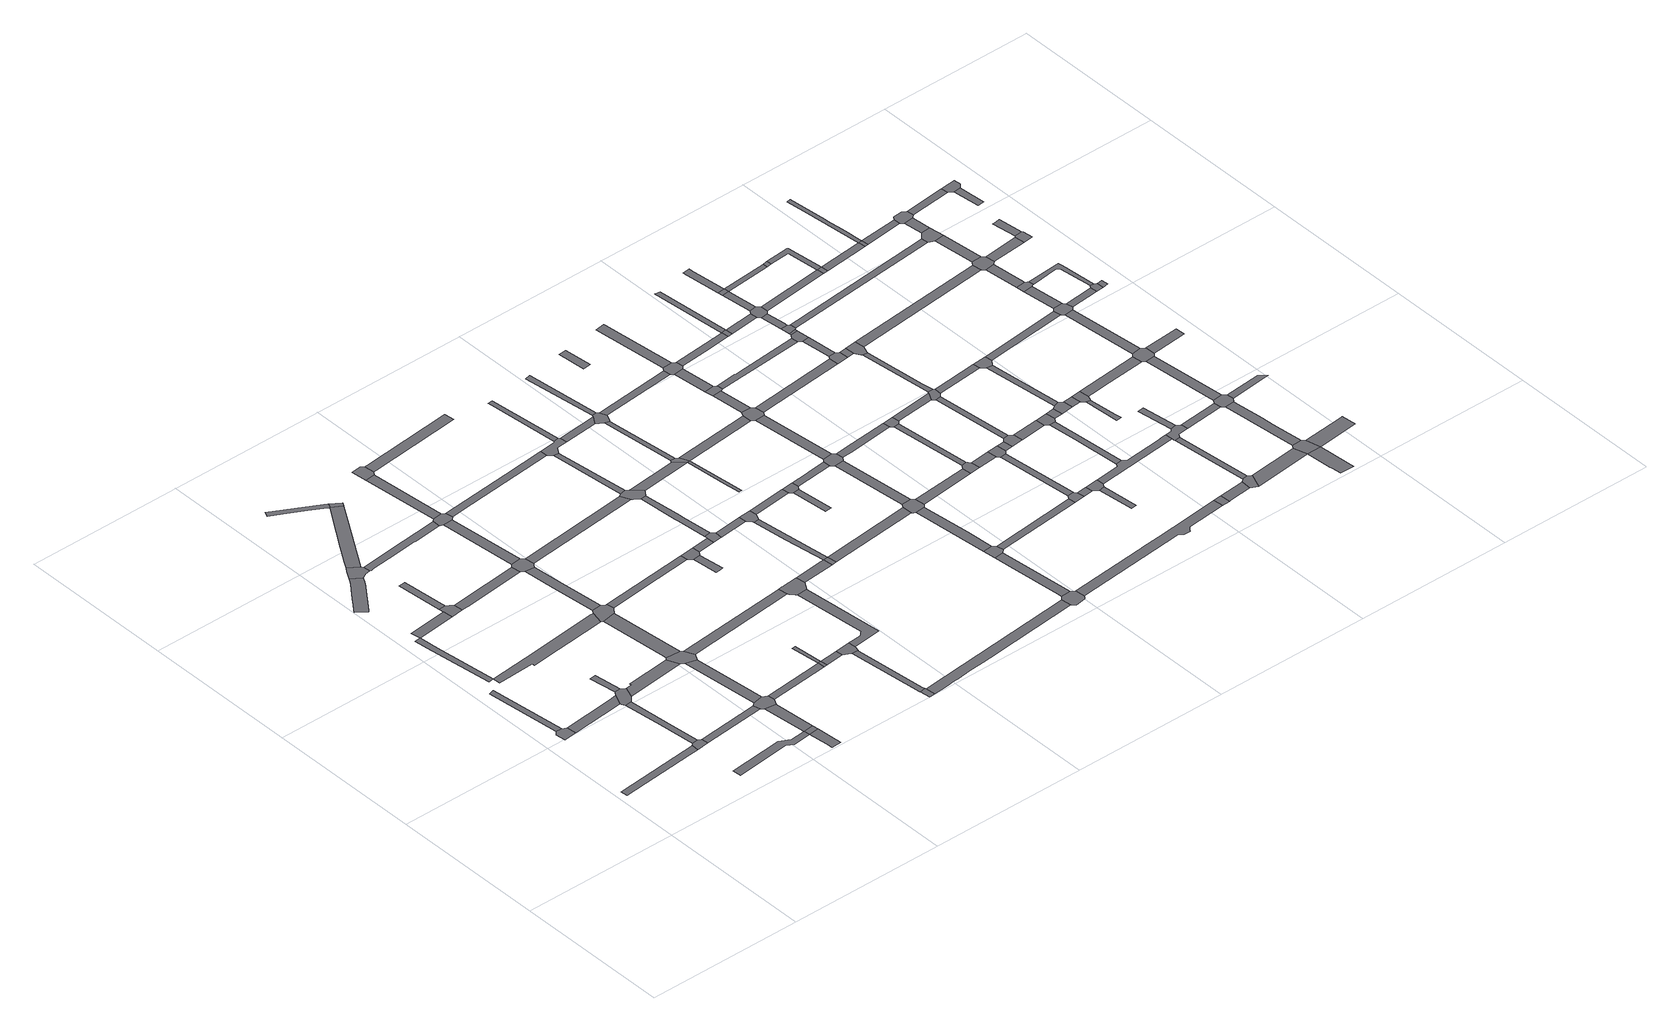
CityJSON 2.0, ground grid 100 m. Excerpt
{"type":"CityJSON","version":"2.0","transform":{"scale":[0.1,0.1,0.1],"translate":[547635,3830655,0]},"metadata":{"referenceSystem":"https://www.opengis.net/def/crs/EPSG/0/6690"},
"CityObjects":{
"road1":{"type":"Road","attributes":{"RoadStructureAttribute.sectionType":"1"},"geometry":[{"type":"MultiSurface","lod":"1","boundaries":[[[0,1,2,3,4,5,6,7]]]}]},
"road2":{"type":"Road","geometry":[{"type":"MultiSurface","lod":"1","boundaries":[[[8,9,10,11,12,13,14]]]}]},
"road3":{"type":"Road","attributes":{"RoadStructureAttribute.sectionType":"1"},"geometry":[{"type":"MultiSurface","lod":"1","boundaries":[[[15,16,17,8,14]]]}]},
"road4":{"type":"Road","attributes":{"RoadStructureAttribute.sectionType":"1"},"geometry":[{"type":"MultiSurface","lod":"1","boundaries":[[[18,19,13,12,20,21]]]}]},
"road5":{"type":"Road","attributes":{"RoadStructureAttribute.sectionType":"1"},"geometry":[{"type":"MultiSurface","lod":"1","boundaries":[[[22,23,24,25,26,27]]]}]},
"road6":{"type":"Road","geometry":[{"type":"MultiSurface","lod":"1","boundaries":[[[28,29,0,7,30,31]]]}]},
"road7":{"type":"Road","attributes":{"RoadStructureAttribute.sectionType":"1"},"geometry":[{"type":"MultiSurface","lod":"1","boundaries":[[[32,33,29,28,34,35,36]]]}]},
"road8":{"type":"Road","attributes":{"RoadStructureAttribute.sectionType":"1"},"geometry":[{"type":"MultiSurface","lod":"1","boundaries":[[[37,38,23,39,40]]]}]},
"road9":{"type":"Road","attributes":{"RoadStructureAttribute.sectionType":"1"},"geometry":[{"type":"MultiSurface","lod":"1","boundaries":[[[41,42,43,44,45,46,47,48,49,50,51,52,53]]]}]},
"road10":{"type":"Road","geometry":[{"type":"MultiSurface","lod":"1","boundaries":[[[54,55,18,21,32,36,56,57,58,59]]]}]},
"road11":{"type":"Road","attributes":{"RoadStructureAttribute.sectionType":"1"},"geometry":[{"type":"MultiSurface","lod":"1","boundaries":[[[60,61,62,63,64,65,66,67]]]}]},
"road12":{"type":"Road","geometry":[{"type":"MultiSurface","lod":"1","boundaries":[[[68,69,55,54]]]}]},
"road13":{"type":"Road","attributes":{"RoadStructureAttribute.sectionType":"1"},"geometry":[{"type":"MultiSurface","lod":"1","boundaries":[[[70,71,31,30,72]]]}]},
"road14":{"type":"Road","attributes":{"RoadStructureAttribute.sectionType":"1"},"geometry":[{"type":"MultiSurface","lod":"1","boundaries":[[[73,74,75,76,77,78,27,79,80,81,82,83,84]]]}]},
"road15":{"type":"Road","geometry":[{"type":"MultiSurface","lod":"1","boundaries":[[[85,86,87,88,37,40,89,90]]]}]},
"road16":{"type":"Road","geometry":[{"type":"MultiSurface","lod":"1","boundaries":[[[91,92,93,41,53,94,95,96,97]]]}]},
"road17":{"type":"Road","attributes":{"RoadStructureAttribute.sectionType":"1"},"geometry":[{"type":"MultiSurface","lod":"1","boundaries":[[[98,99,100,88,87]]]}]},
"road18":{"type":"Road","attributes":{"RoadStructureAttribute.sectionType":"1"},"geometry":[{"type":"MultiSurface","lod":"1","boundaries":[[[101,102,103,59,58,104]]]}]},
"road19":{"type":"Road","attributes":{"RoadStructureAttribute.sectionType":"1"},"geometry":[{"type":"MultiSurface","lod":"1","boundaries":[[[105,106,107,66,108,109,110]]]}]},
"road20":{"type":"Road","geometry":[{"type":"MultiSurface","lod":"1","boundaries":[[[111,67,66,107]]]}]},
"road21":{"type":"Road","attributes":{"RoadStructureAttribute.sectionType":"1"},"geometry":[{"type":"MultiSurface","lod":"1","boundaries":[[[112,67,111,113]]]}]},
"road22":{"type":"Road","geometry":[{"type":"MultiSurface","lod":"1","boundaries":[[[114,115,70,72,112,113,116,117,118]]]}]},
"road23":{"type":"Road","attributes":{"RoadStructureAttribute.sectionType":"1"},"geometry":[{"type":"MultiSurface","lod":"1","boundaries":[[[119,120,121,122,123,124,91,97,125,126,127]]]}]},
"road24":{"type":"Road","attributes":{"RoadStructureAttribute.sectionType":"1"},"geometry":[{"type":"MultiSurface","lod":"1","boundaries":[[[128,115,114,129,130]]]}]},
"road25":{"type":"Road","attributes":{"RoadStructureAttribute.sectionType":"1"},"geometry":[{"type":"MultiSurface","lod":"1","boundaries":[[[131,132,90,89,133,134]]]}]},
"road26":{"type":"Road","geometry":[{"type":"MultiSurface","lod":"1","boundaries":[[[135,101,104,128,130,136,137,138]]]}]},
"road27":{"type":"Road","attributes":{"RoadStructureAttribute.sectionType":"1"},"geometry":[{"type":"MultiSurface","lod":"1","boundaries":[[[139,140,141,142,143,144,145,119,146]]]}]},
"road28":{"type":"Road","attributes":{"RoadStructureAttribute.sectionType":"1"},"geometry":[{"type":"MultiSurface","lod":"1","boundaries":[[[147,148,149,96,95,150,151,152,153,154,155]]]}]},
"road29":{"type":"Road","attributes":{"RoadStructureAttribute.sectionType":"1"},"geometry":[{"type":"MultiSurface","lod":"1","boundaries":[[[156,157,158,135,138]]]}]},
"road30":{"type":"Road","geometry":[{"type":"MultiSurface","lod":"1","boundaries":[[[159,160,161,73,84,157,156,162,163,164]]]}]},
"road31":{"type":"Road","geometry":[{"type":"MultiSurface","lod":"1","boundaries":[[[146,119,127,165]]]}]},
"road32":{"type":"Road","attributes":{"RoadStructureAttribute.sectionType":"1"},"geometry":[{"type":"MultiSurface","lod":"1","boundaries":[[[166,167,118,117,168]]]}]},
"road33":{"type":"Road","attributes":{"RoadStructureAttribute.sectionType":"1"},"geometry":[{"type":"MultiSurface","lod":"1","boundaries":[[[169,170,161,160,171,172]]]}]},
"road34":{"type":"Road","geometry":[{"type":"MultiSurface","lod":"1","boundaries":[[[173,174,175,176,131,134,169,172,177,178,179]]]}]},
"road35":{"type":"Road","attributes":{"RoadStructureAttribute.sectionType":"1"},"geometry":[{"type":"MultiSurface","lod":"1","boundaries":[[[180,181,174,173]]]}]},
"road36":{"type":"Road","geometry":[{"type":"MultiSurface","lod":"1","boundaries":[[[182,183,147,155,181,180,184,185]]]}]},
"road37":{"type":"Road","geometry":[{"type":"MultiSurface","lod":"1","boundaries":[[[186,166,168,187]]]}]},
"road38":{"type":"Road","geometry":[{"type":"MultiSurface","lod":"1","boundaries":[[[188,189,190,191,166,186]]]}]},
"road39":{"type":"Road","attributes":{"RoadStructureAttribute.sectionType":"1"},"geometry":[{"type":"MultiSurface","lod":"1","boundaries":[[[192,193,183,182]]]}]},
"road40":{"type":"Road","attributes":{"RoadStructureAttribute.sectionType":"1"},"geometry":[{"type":"MultiSurface","lod":"1","boundaries":[[[194,195,137,136,196]]]}]},
"road41":{"type":"Road","attributes":{"RoadStructureAttribute.sectionType":"1"},"geometry":[{"type":"MultiSurface","lod":"1","boundaries":[[[197,186,187,198]]]}]},
"road42":{"type":"Road","geometry":[{"type":"MultiSurface","lod":"1","boundaries":[[[199,200,201,202,203,204]]]}]},
"road43":{"type":"Road","attributes":{"RoadStructureAttribute.sectionType":"1"},"geometry":[{"type":"MultiSurface","lod":"1","boundaries":[[[205,164,163,206,207,208]]]}]},
"road44":{"type":"Road","geometry":[{"type":"MultiSurface","lod":"1","boundaries":[[[209,210,211,193,192,212,213]]]}]},
"road45":{"type":"Road","attributes":{"RoadStructureAttribute.sectionType":"1"},"geometry":[{"type":"MultiSurface","lod":"1","boundaries":[[[214,215,200,199,216,217,218]]]}]},
"road46":{"type":"Road","geometry":[{"type":"MultiSurface","lod":"1","boundaries":[[[219,197,198,220,214,218,221]]]}]},
"road47":{"type":"Road","attributes":{"RoadStructureAttribute.sectionType":"1"},"geometry":[{"type":"MultiSurface","lod":"1","boundaries":[[[222,179,178,223]]]}]},
"road48":{"type":"Road","attributes":{"RoadStructureAttribute.sectionType":"1"},"geometry":[{"type":"MultiSurface","lod":"1","boundaries":[[[224,225,226,227,228,229,230,231,232,219,221]]]}]},
"road49":{"type":"Road","attributes":{"RoadStructureAttribute.sectionType":"1"},"geometry":[{"type":"MultiSurface","lod":"1","boundaries":[[[233,234,235,185,184,236,237]]]}]},
"road50":{"type":"Road","geometry":[{"type":"MultiSurface","lod":"1","boundaries":[[[238,239,240,241,242]]]}]},
"road51":{"type":"Road","geometry":[{"type":"MultiSurface","lod":"1","boundaries":[[[243,205,208,242,241,244]]]}]},
"road52":{"type":"Road","attributes":{"RoadStructureAttribute.sectionType":"1"},"geometry":[{"type":"MultiSurface","lod":"1","boundaries":[[[245,246,213,212,247,248,249]]]}]},
"road53":{"type":"Road","geometry":[{"type":"MultiSurface","lod":"1","boundaries":[[[250,251,252,194,196,253,254,228,227,255]]]}]},
"road54":{"type":"Road","attributes":{"RoadStructureAttribute.sectionType":"1"},"geometry":[{"type":"MultiSurface","lod":"1","boundaries":[[[256,243,244,257]]]}]},
"road55":{"type":"Road","attributes":{"RoadStructureAttribute.sectionType":"1"},"geometry":[{"type":"MultiSurface","lod":"1","boundaries":[[[258,259,204,203,260,261,262,263,264,265,266,267,268,269,270,271,272]]]}]},
"road56":{"type":"Road","geometry":[{"type":"MultiSurface","lod":"1","boundaries":[[[273,274,275,256,257,276,277]]]}]},
"road57":{"type":"Road","attributes":{"RoadStructureAttribute.sectionType":"1"},"geometry":[{"type":"MultiSurface","lod":"1","boundaries":[[[278,279,280,250,255,281]]]}]},
"road58":{"type":"Road","attributes":{"RoadStructureAttribute.sectionType":"1"},"geometry":[{"type":"MultiSurface","lod":"1","boundaries":[[[282,283,284,285,286,287,288,274,273]]]}]},
"road59":{"type":"Road","geometry":[{"type":"MultiSurface","lod":"1","boundaries":[[[289,290,222,223,291,285,284,292,293,294]]]}]},
"road60":{"type":"Road","attributes":{"RoadStructureAttribute.sectionType":"1"},"geometry":[{"type":"MultiSurface","lod":"1","boundaries":[[[295,290,289,296]]]}]},
"road61":{"type":"Road","attributes":{"RoadStructureAttribute.sectionType":"1"},"geometry":[{"type":"MultiSurface","lod":"1","boundaries":[[[297,298,277,276,299]]]}]},
"road62":{"type":"Road","geometry":[{"type":"MultiSurface","lod":"1","boundaries":[[[300,278,281,301]]]}]},
"road63":{"type":"Road","attributes":{"RoadStructureAttribute.sectionType":"1"},"geometry":[{"type":"MultiSurface","lod":"1","boundaries":[[[302,303,304,278,300]]]}]},
"road64":{"type":"Road","geometry":[{"type":"MultiSurface","lod":"1","boundaries":[[[305,306,307,308,309,233,237,310,295,296,311,312,313,314]]]}]},
"road65":{"type":"Road","geometry":[{"type":"MultiSurface","lod":"1","boundaries":[[[315,297,299,316,317,303,302,318,319]]]}]},
"road66":{"type":"Road","attributes":{"RoadStructureAttribute.sectionType":"1"},"geometry":[{"type":"MultiSurface","lod":"1","boundaries":[[[320,321,294,293,322,323]]]}]},
"road67":{"type":"Road","attributes":{"RoadStructureAttribute.sectionType":"1"},"geometry":[{"type":"MultiSurface","lod":"1","boundaries":[[[324,325,326,307,306]]]}]},
"road68":{"type":"Road","attributes":{"RoadStructureAttribute.sectionType":"1"},"geometry":[{"type":"MultiSurface","lod":"1","boundaries":[[[327,314,313,328]]]}]},
"road69":{"type":"Road","attributes":{"RoadStructureAttribute.sectionType":"1"},"geometry":[{"type":"MultiSurface","lod":"1","boundaries":[[[329,315,319,330,331,332]]]}]},
"road70":{"type":"Road","attributes":{"RoadStructureAttribute.sectionType":"1"},"geometry":[{"type":"MultiSurface","lod":"1","boundaries":[[[333,334,335,336,337,323]]]}]},
"road71":{"type":"Road","attributes":{"RoadStructureAttribute.sectionType":"1"},"geometry":[{"type":"MultiSurface","lod":"1","boundaries":[[[338,339,300,301,340,341]]]}]},
"road72":{"type":"Road","geometry":[{"type":"MultiSurface","lod":"1","boundaries":[[[342,343,320,323,337,344,345,346]]]}]},
"road73":{"type":"Road","attributes":{"RoadStructureAttribute.sectionType":"1"},"geometry":[{"type":"MultiSurface","lod":"1","boundaries":[[[347,342,346,348]]]}]},
"road74":{"type":"Road","geometry":[{"type":"MultiSurface","lod":"1","boundaries":[[[349,350,327,328,351,347,348,352,353,354]]]}]},
"road75":{"type":"Road","attributes":{"RoadStructureAttribute.sectionType":"1"},"geometry":[{"type":"MultiSurface","lod":"1","boundaries":[[[355,356,357,358,359]]]}]},
"road76":{"type":"Road","geometry":[{"type":"MultiSurface","lod":"1","boundaries":[[[360,361,362,363,364,258,272,365,366,367,368,369,370,371]]]}]},
"road77":{"type":"Road","geometry":[{"type":"MultiSurface","lod":"1","boundaries":[[[372,329,332,359,358,373]]]}]},
"road78":{"type":"Road","attributes":{"RoadStructureAttribute.sectionType":"1"},"geometry":[{"type":"MultiSurface","lod":"1","boundaries":[[[374,375,350,349]]]}]},
"road79":{"type":"Road","attributes":{"RoadStructureAttribute.sectionType":"1"},"geometry":[{"type":"MultiSurface","lod":"1","boundaries":[[[376,377,378,379,363,362]]]}]},
"road80":{"type":"Road","geometry":[{"type":"MultiSurface","lod":"1","boundaries":[[[380,381,377,376,382,383,384]]]}]},
"road81":{"type":"Road","attributes":{"RoadStructureAttribute.sectionType":"1"},"geometry":[{"type":"MultiSurface","lod":"1","boundaries":[[[385,386,344,337,387,388]]]}]},
"road82":{"type":"Road","attributes":{"RoadStructureAttribute.sectionType":"1"},"geometry":[{"type":"MultiSurface","lod":"1","boundaries":[[[389,390,391,381,380]]]}]},
"road83":{"type":"Road","attributes":{"RoadStructureAttribute.sectionType":"1"},"geometry":[{"type":"MultiSurface","lod":"1","boundaries":[[[392,393,394,372,373,395]]]}]},
"road84":{"type":"Road","geometry":[{"type":"MultiSurface","lod":"1","boundaries":[[[396,397,398,399,338,341,400,391,390,401,402]]]}]},
"road85":{"type":"Road","attributes":{"RoadStructureAttribute.sectionType":"1"},"geometry":[{"type":"MultiSurface","lod":"1","boundaries":[[[403,404,354,353,405,406]]]}]},
"road86":{"type":"Road","attributes":{"RoadStructureAttribute.sectionType":"1"},"geometry":[{"type":"MultiSurface","lod":"1","boundaries":[[[407,408,397,396]]]}]},
"road87":{"type":"Road","geometry":[{"type":"MultiSurface","lod":"1","boundaries":[[[409,410,392,395,408,407,411,412]]]}]},
"road88":{"type":"Road","geometry":[{"type":"MultiSurface","lod":"1","boundaries":[[[413,414,415,416]]]}]},
"road89":{"type":"Road","attributes":{"RoadStructureAttribute.sectionType":"1"},"geometry":[{"type":"MultiSurface","lod":"1","boundaries":[[[417,418,410,409]]]}]},
"road90":{"type":"Road","attributes":{"RoadStructureAttribute.sectionType":"1"},"geometry":[{"type":"MultiSurface","lod":"1","boundaries":[[[419,384,383,420]]]}]},
"road91":{"type":"Road","geometry":[{"type":"MultiSurface","lod":"1","boundaries":[[[421,385,388,418,417,422,423,424]]]}]},
"road92":{"type":"Road","attributes":{"RoadStructureAttribute.sectionType":"1"},"geometry":[{"type":"MultiSurface","lod":"1","boundaries":[[[425,426,402,401,427,428]]]}]},
"road93":{"type":"Road","attributes":{"RoadStructureAttribute.sectionType":"1"},"geometry":[{"type":"MultiSurface","lod":"1","boundaries":[[[429,430,431,421,424]]]}]},
"road94":{"type":"Road","geometry":[{"type":"MultiSurface","lod":"1","boundaries":[[[432,433,434,431,430,435,436]]]}]},
"road95":{"type":"Road","attributes":{"RoadStructureAttribute.sectionType":"1"},"geometry":[{"type":"MultiSurface","lod":"1","boundaries":[[[437,438,439,434,433]]]}]},
"road96":{"type":"Road","geometry":[{"type":"MultiSurface","lod":"1","boundaries":[[[440,441,403,406,439,438,442,443]]]}]},
"road97":{"type":"Road","attributes":{"RoadStructureAttribute.sectionType":"1"},"geometry":[{"type":"MultiSurface","lod":"1","boundaries":[[[444,445,412,411,446,447]]]}]},
"road98":{"type":"Road","geometry":[{"type":"MultiSurface","lod":"1","boundaries":[[[448,449,450,451,452,453,454,371,370,455,456,457,458,459,460,461,462]]]}]},
"road99":{"type":"Road","attributes":{"RoadStructureAttribute.sectionType":"1"},"geometry":[{"type":"MultiSurface","lod":"1","boundaries":[[[463,464,465,441,440]]]}]},
"road100":{"type":"Road","geometry":[{"type":"MultiSurface","lod":"1","boundaries":[[[466,467,468,469,425,428,470,471]]]}]},
"road101":{"type":"Road","attributes":{"RoadStructureAttribute.sectionType":"1"},"geometry":[{"type":"MultiSurface","lod":"1","boundaries":[[[472,473,468,467]]]}]},
"road102":{"type":"Road","geometry":[{"type":"MultiSurface","lod":"1","boundaries":[[[474,475,419,420,476,477]]]}]},
"road103":{"type":"Road","attributes":{"RoadStructureAttribute.sectionType":"1"},"geometry":[{"type":"MultiSurface","lod":"1","boundaries":[[[478,471,470,479]]]}]},
"road104":{"type":"Road","geometry":[{"type":"MultiSurface","lod":"1","boundaries":[[[480,444,447,473,472,481,482]]]}]},
"road105":{"type":"Road","attributes":{"RoadStructureAttribute.sectionType":"1"},"geometry":[{"type":"MultiSurface","lod":"1","boundaries":[[[483,484,423,422,485,486]]]}]},
"road106":{"type":"Road","attributes":{"RoadStructureAttribute.sectionType":"1"},"geometry":[{"type":"MultiSurface","lod":"1","boundaries":[[[487,488,489,443,442,490,491]]]}]},
"road107":{"type":"Road","attributes":{"RoadStructureAttribute.sectionType":"1"},"geometry":[{"type":"MultiSurface","lod":"1","boundaries":[[[492,493,494,495,496,475,474]]]}]},
"road108":{"type":"Road","attributes":{"RoadStructureAttribute.sectionType":"1"},"geometry":[{"type":"MultiSurface","lod":"1","boundaries":[[[497,477,476,498]]]}]},
"road109":{"type":"Road","attributes":{"RoadStructureAttribute.sectionType":"1"},"geometry":[{"type":"MultiSurface","lod":"1","boundaries":[[[499,500,501,502,436,435,503,504,505,506]]]}]},
"road110":{"type":"Road","geometry":[{"type":"MultiSurface","lod":"1","boundaries":[[[507,478,479,495,494,508]]]}]},
"road111":{"type":"Road","attributes":{"RoadStructureAttribute.sectionType":"1"},"geometry":[{"type":"MultiSurface","lod":"1","boundaries":[[[509,510,511,512,513]]]}]},
"road112":{"type":"Road","geometry":[{"type":"MultiSurface","lod":"1","boundaries":[[[514,497,498,515,513,512,516,517]]]}]},
"road113":{"type":"Road","attributes":{"RoadStructureAttribute.sectionType":"1"},"geometry":[{"type":"MultiSurface","lod":"1","boundaries":[[[518,507,508,519]]]}]},
"road114":{"type":"Road","attributes":{"RoadStructureAttribute.sectionType":"1"},"geometry":[{"type":"MultiSurface","lod":"1","boundaries":[[[520,521,480,482,522]]]}]},
"road115":{"type":"Road","geometry":[{"type":"MultiSurface","lod":"1","boundaries":[[[523,487,491,524]]]}]},
"road116":{"type":"Road","geometry":[{"type":"MultiSurface","lod":"1","boundaries":[[[525,526,527,528,518,519,529,530]]]}]},
"road117":{"type":"Road","attributes":{"RoadStructureAttribute.sectionType":"1"},"geometry":[{"type":"MultiSurface","lod":"1","boundaries":[[[531,487,523,532]]]}]},
"road118":{"type":"Road","attributes":{"RoadStructureAttribute.sectionType":"1"},"geometry":[{"type":"MultiSurface","lod":"1","boundaries":[[[533,534,535,527,526]]]}]},
"road119":{"type":"Road","attributes":{"RoadStructureAttribute.sectionType":"1"},"geometry":[{"type":"MultiSurface","lod":"1","boundaries":[[[536,537,538,523,524,539]]]}]},
"road120":{"type":"Road","geometry":[{"type":"MultiSurface","lod":"1","boundaries":[[[540,541,520,522,542,535,534,543,544,545,546,547,548,549]]]}]},
"road121":{"type":"Road","geometry":[{"type":"MultiSurface","lod":"1","boundaries":[[[550,551,483,486,552,553]]]}]},
"road122":{"type":"Road","attributes":{"RoadStructureAttribute.sectionType":"1"},"geometry":[{"type":"MultiSurface","lod":"1","boundaries":[[[554,530,529,555]]]}]},
"road123":{"type":"Road","attributes":{"RoadStructureAttribute.sectionType":"1"},"geometry":[{"type":"MultiSurface","lod":"1","boundaries":[[[556,557,551,550]]]}]},
"road124":{"type":"Road","geometry":[{"type":"MultiSurface","lod":"1","boundaries":[[[558,448,462,559]]]}]},
"road125":{"type":"Road","geometry":[{"type":"MultiSurface","lod":"1","boundaries":[[[560,561,499,506,557,556]]]}]},
"road126":{"type":"Road","attributes":{"RoadStructureAttribute.sectionType":"1"},"geometry":[{"type":"MultiSurface","lod":"1","boundaries":[[[562,553,552,563]]]}]},
"road127":{"type":"Road","attributes":{"RoadStructureAttribute.sectionType":"1"},"geometry":[{"type":"MultiSurface","lod":"1","boundaries":[[[564,565,561,560]]]}]},
"road128":{"type":"Road","attributes":{"RoadStructureAttribute.sectionType":"1"},"geometry":[{"type":"MultiSurface","lod":"1","boundaries":[[[566,567,540,549,568,569]]]}]},
"road129":{"type":"Road","attributes":{"RoadStructureAttribute.sectionType":"1"},"geometry":[{"type":"MultiSurface","lod":"1","boundaries":[[[570,571,572,565,564,573,574]]]}]},
"road130":{"type":"Road","attributes":{"RoadStructureAttribute.sectionType":"1"},"geometry":[{"type":"MultiSurface","lod":"1","boundaries":[[[575,576,577,578,579,580]]]}]},
"road131":{"type":"Road","attributes":{"RoadStructureAttribute.sectionType":"1"},"geometry":[{"type":"MultiSurface","lod":"1","boundaries":[[[581,582,583,572,571]]]}]},
"road132":{"type":"Road","geometry":[{"type":"MultiSurface","lod":"1","boundaries":[[[584,585,586,587,580,579,588,514,517,589,590]]]}]},
"road133":{"type":"Road","geometry":[{"type":"MultiSurface","lod":"1","boundaries":[[[591,592,536,539,583,582,593,594]]]}]},
"road134":{"type":"Road","geometry":[{"type":"MultiSurface","lod":"1","boundaries":[[[595,562,563,596,566,569,597,598]]]}]},
"road135":{"type":"Road","geometry":[{"type":"MultiSurface","lod":"1","boundaries":[[[599,554,555,577,576,600]]]}]},
"road136":{"type":"Road","attributes":{"RoadStructureAttribute.sectionType":"1"},"geometry":[{"type":"MultiSurface","lod":"1","boundaries":[[[601,602,603,592,591]]]}]},
"road137":{"type":"Road","attributes":{"RoadStructureAttribute.sectionType":"1"},"geometry":[{"type":"MultiSurface","lod":"1","boundaries":[[[604,605,558,559,606,607]]]}]},
"road138":{"type":"Road","geometry":[{"type":"MultiSurface","lod":"1","boundaries":[[[608,609,603,602]]]}]},
"road139":{"type":"Road","attributes":{"RoadStructureAttribute.sectionType":"1"},"geometry":[{"type":"MultiSurface","lod":"1","boundaries":[[[610,611,544,543,612]]]}]},
"road140":{"type":"Road","attributes":{"RoadStructureAttribute.sectionType":"1"},"geometry":[{"type":"MultiSurface","lod":"1","boundaries":[[[613,614,615,616,617,618,619,609,608]]]}]},
"road141":{"type":"Road","attributes":{"RoadStructureAttribute.sectionType":"1"},"geometry":[{"type":"MultiSurface","lod":"1","boundaries":[[[620,599,600,621]]]}]},
"road142":{"type":"Road","geometry":[{"type":"MultiSurface","lod":"1","boundaries":[[[622,623,624,625,604,607,626,627]]]}]},
"road143":{"type":"Road","geometry":[{"type":"MultiSurface","lod":"1","boundaries":[[[628,629,630,631,620,621,632,633]]]}]},
"road144":{"type":"Road","attributes":{"RoadStructureAttribute.sectionType":"1"},"geometry":[{"type":"MultiSurface","lod":"1","boundaries":[[[634,635,624,623]]]}]},
"road145":{"type":"Road","attributes":{"RoadStructureAttribute.sectionType":"1"},"geometry":[{"type":"MultiSurface","lod":"1","boundaries":[[[636,630,629,637]]]}]},
"road146":{"type":"Road","attributes":{"RoadStructureAttribute.sectionType":"1"},"geometry":[{"type":"MultiSurface","lod":"1","boundaries":[[[638,608,602,639]]]}]},
"road147":{"type":"Road","attributes":{"RoadStructureAttribute.sectionType":"1"},"geometry":[{"type":"MultiSurface","lod":"1","boundaries":[[[640,641,633,632,642]]]}]},
"road148":{"type":"Road","attributes":{"RoadStructureAttribute.sectionType":"1"},"geometry":[{"type":"MultiSurface","lod":"1","boundaries":[[[643,644,645,646,647,648]]]}]},
"road149":{"type":"Road","attributes":{"RoadStructureAttribute.sectionType":"1"},"geometry":[{"type":"MultiSurface","lod":"1","boundaries":[[[649,594,593,650]]]}]},
"road150":{"type":"Road","geometry":[{"type":"MultiSurface","lod":"1","boundaries":[[[651,610,612,652,636,637,653,654]]]}]},
"road151":{"type":"Road","geometry":[{"type":"MultiSurface","lod":"1","boundaries":[[[655,640,642,656,643,648,657,658]]]}]},
"road152":{"type":"Road","geometry":[{"type":"MultiSurface","lod":"1","boundaries":[[[659,660,661,584,590,662,635,634,663,664,665,666]]]}]},
"road153":{"type":"Road","attributes":{"RoadStructureAttribute.sectionType":"1"},"geometry":[{"type":"MultiSurface","lod":"1","boundaries":[[[667,627,626,668,669]]]}]},
"road154":{"type":"Road","attributes":{"RoadStructureAttribute.sectionType":"1"},"geometry":[{"type":"MultiSurface","lod":"1","boundaries":[[[670,671,660,659]]]}]},
"road155":{"type":"Road","geometry":[{"type":"MultiSurface","lod":"1","boundaries":[[[672,638,639,673]]]}]},
"road156":{"type":"Road","attributes":{"RoadStructureAttribute.sectionType":"1"},"geometry":[{"type":"MultiSurface","lod":"1","boundaries":[[[674,675,676,672,673,677,649,678]]]}]},
"road157":{"type":"Road","attributes":{"RoadStructureAttribute.sectionType":"1"},"geometry":[{"type":"MultiSurface","lod":"1","boundaries":[[[679,666,665,680]]]}]},
"road158":{"type":"Road","geometry":[{"type":"MultiSurface","lod":"1","boundaries":[[[678,649,650,681]]]}]},
"road159":{"type":"Road","attributes":{"RoadStructureAttribute.sectionType":"1"},"geometry":[{"type":"MultiSurface","lod":"1","boundaries":[[[682,683,684,574,573,685,686,687]]]}]},
"road160":{"type":"Road","attributes":{"RoadStructureAttribute.sectionType":"1"},"geometry":[{"type":"MultiSurface","lod":"1","boundaries":[[[688,595,598,689,690]]]}]},
"road161":{"type":"Road","attributes":{"RoadStructureAttribute.sectionType":"1"},"geometry":[{"type":"MultiSurface","lod":"1","boundaries":[[[691,655,658,692,693,694,695]]]}]},
"road162":{"type":"Road","attributes":{"RoadStructureAttribute.sectionType":"1"},"geometry":[{"type":"MultiSurface","lod":"1","boundaries":[[[669,696,697,698,699,700,701]]]}]},
"road163":{"type":"Road","geometry":[{"type":"MultiSurface","lod":"1","boundaries":[[[702,703,704,705,667,669,701,706]]]}]},
"road164":{"type":"Road","attributes":{"RoadStructureAttribute.sectionType":"1"},"geometry":[{"type":"MultiSurface","lod":"1","boundaries":[[[707,651,654,708,709]]]}]},
"road165":{"type":"Road","attributes":{"RoadStructureAttribute.sectionType":"1"},"geometry":[{"type":"MultiSurface","lod":"1","boundaries":[[[710,711,712,713,704,703]]]}]},
"road166":{"type":"Road","attributes":{"RoadStructureAttribute.sectionType":"1"},"geometry":[{"type":"MultiSurface","lod":"1","boundaries":[[[714,715,716,717,678,681,718]]]}]},
"road167":{"type":"Road","geometry":[{"type":"MultiSurface","lod":"1","boundaries":[[[719,720,679,680,713,712,721,722]]]}]},
"road168":{"type":"Road","attributes":{"RoadStructureAttribute.sectionType":"1"},"geometry":[{"type":"MultiSurface","lod":"1","boundaries":[[[723,724,720,719]]]}]},
"road169":{"type":"Road","attributes":{"RoadStructureAttribute.sectionType":"1"},"geometry":[{"type":"MultiSurface","lod":"1","boundaries":[[[725,726,706,701,727]]]}]},
"road170":{"type":"Road","geometry":[{"type":"MultiSurface","lod":"1","boundaries":[[[728,729,730,691,695,724,723,731,732,733,734]]]}]},
"road171":{"type":"Road","geometry":[{"type":"MultiSurface","lod":"1","boundaries":[[[735,714,718,736]]]}]},
"road172":{"type":"Road","attributes":{"RoadStructureAttribute.sectionType":"1"},"geometry":[{"type":"MultiSurface","lod":"1","boundaries":[[[737,738,730,729]]]}]},
"road173":{"type":"Road","attributes":{"RoadStructureAttribute.sectionType":"1"},"geometry":[{"type":"MultiSurface","lod":"1","boundaries":[[[739,722,721,740,741]]]}]},
"road174":{"type":"Road","attributes":{"RoadStructureAttribute.sectionType":"1"},"geometry":[{"type":"MultiSurface","lod":"1","boundaries":[[[742,743,744,745,746,747,748,749,714,735]]]}]},
"road175":{"type":"Road","geometry":[{"type":"MultiSurface","lod":"1","boundaries":[[[750,751,707,709,738,737,752,753]]]}]},
"road176":{"type":"Road","attributes":{"RoadStructureAttribute.sectionType":"1"},"geometry":[{"type":"MultiSurface","lod":"1","boundaries":[[[754,755,756,751,750]]]}]},
"road177":{"type":"Road","attributes":{"RoadStructureAttribute.sectionType":"1"},"geometry":[{"type":"MultiSurface","lod":"1","boundaries":[[[757,758,735,736,759]]]}]},
"road178":{"type":"Road","attributes":{"RoadStructureAttribute.sectionType":"1"},"geometry":[{"type":"MultiSurface","lod":"1","boundaries":[[[760,734,733,761,762,763]]]}]},
"road179":{"type":"Road","geometry":[{"type":"MultiSurface","lod":"1","boundaries":[[[764,765,766,756,755,767,768,769,770]]]}]},
"road180":{"type":"Road","attributes":{"RoadStructureAttribute.sectionType":"1"},"geometry":[{"type":"MultiSurface","lod":"1","boundaries":[[[771,772,773,766,765]]]}]},
"road181":{"type":"Road","geometry":[{"type":"MultiSurface","lod":"1","boundaries":[[[774,688,690,773,772,775,776,777]]]}]},
"road182":{"type":"Road","attributes":{"RoadStructureAttribute.sectionType":"1"},"geometry":[{"type":"MultiSurface","lod":"1","boundaries":[[[778,753,752,779]]]}]},
"road183":{"type":"Road","attributes":{"RoadStructureAttribute.sectionType":"1"},"geometry":[{"type":"MultiSurface","lod":"1","boundaries":[[[780,781,774,777]]]}]},
"road184":{"type":"Road","geometry":[{"type":"MultiSurface","lod":"1","boundaries":[[[782,783,682,687,781,780]]]}]},
"road185":{"type":"Road","attributes":{"RoadStructureAttribute.sectionType":"1"},"geometry":[{"type":"MultiSurface","lod":"1","boundaries":[[[784,785,786,770,769,787,788,789,790]]]}]},
"road186":{"type":"Road","attributes":{"RoadStructureAttribute.sectionType":"1"},"geometry":[{"type":"MultiSurface","lod":"1","boundaries":[[[791,792,783,782]]]}]},
"road187":{"type":"Road","geometry":[{"type":"MultiSurface","lod":"1","boundaries":[[[793,794,757,759,792,791,795,796]]]}]},
"road188":{"type":"Road","geometry":[{"type":"MultiSurface","lod":"1","boundaries":[[[797,790,789,798,778,779,799,800]]]}]},
"road189":{"type":"Road","attributes":{"RoadStructureAttribute.sectionType":"1"},"geometry":[{"type":"MultiSurface","lod":"1","boundaries":[[[801,776,775,802]]]}]},
"road190":{"type":"Road","attributes":{"RoadStructureAttribute.sectionType":"1"},"geometry":[{"type":"MultiSurface","lod":"1","boundaries":[[[803,804,800,799,805]]]}]},
"road191":{"type":"Road","attributes":{"RoadStructureAttribute.sectionType":"1"},"geometry":[{"type":"MultiSurface","lod":"1","boundaries":[[[806,796,795,807]]]}]},
"road192":{"type":"Road","geometry":[{"type":"MultiSurface","lod":"1","boundaries":[[[808,809,801,802,810,811]]]}]},
"road193":{"type":"Road","geometry":[{"type":"MultiSurface","lod":"1","boundaries":[[[812,813,814,809,808]]]}]},
"road194":{"type":"Road","geometry":[{"type":"MultiSurface","lod":"1","boundaries":[[[815,816,817,818]]]}]},
"road195":{"type":"Road","geometry":[{"type":"MultiSurface","lod":"1","boundaries":[[[819,820,806,807,818,817,821]]]}]}
},
"vertices":[
[597,515,0],[592,514,0],[533,508,0],[61,461,0],[47,459,0],[51,413,0],[533,461,0],[594,467,0],
[133,1080,0],[132,1079,0],[114,1059,0],[121,996,0],[204,1004,0],[198,1068,0],[171,1080,0],
[170,1082,0],[116,1570,0],[81,1559,0],
[577,1107,0],[527,1101,0],[528,1038,0],[543,1039,0],
[134,2042,0],[122,2167,0],[86,2163,0],[99,2042,0],[149,1640,0],[182,1643,0],
[650,532,0],[611,527,0],[673,475,0],[669,521,0],
[559,1009,0],[586,758,0],[649,533,0],[626,763,0],[601,1010,0],
[366,2254,0],[115,2229,0],[132,2169,0],[372,2193,0],
[176,2801,0],[153,2763,0],[98,2691,0],[59,2637,0],[44,2617,0],[19,2583,0],[5,2564,0],[68,2517,0],[75,2527,0],[215,2716,0],[220,2723,0],[223,2728,0],[241,2759,0],
[633,1137,0],[593,1133,0],[625,1039,0],[626,1040,0],[632,1048,0],[658,1117,0],
[1029,207,0],[965,241,0],[614,205,0],[620,151,0],[970,186,0],[1012,164,0],[1130,175,0],[1126,216,0],
[610,1312,0],[571,1307,0],
[1068,560,0],[676,521,0],[1075,515,0],
[955,1723,0],[952,1723,0],[941,1722,0],[724,1699,0],[521,1678,0],[188,1643,0],[184,1596,0],[425,1607,0],[425,1589,0],[522,1599,0],[688,1615,0],[937,1643,0],
[432,2272,0],[426,2276,0],[407,2290,0],[363,2286,0],[452,2202,0],[446,2263,0],
[227,2884,0],[211,2859,0],[189,2824,0],[272,2777,0],[304,2780,0],[301,2827,0],[293,2839,0],
[379,2584,0],[357,2582,0],[335,2580,0],
[982,1166,0],[700,1136,0],[702,1122,0],[1015,1088,0],
[1206,39,0],[1204,53,0],[1193,181,0],[1143,53,0],[1146,13,0],[1208,15,0],
[1189,222,0],
[1095,500,0],[1166,489,0],
[1151,587,0],[1087,575,0],[1183,519,0],[1187,527,0],[1184,574,0],
[508,3334,0],[505,3329,0],[395,3153,0],[339,3066,0],[305,3010,0],[256,2930,0],[506,3188,0],[554,3267,0],[572,3297,0],
[1038,1074,0],[1140,701,0],[1106,1055,0],
[894,2309,0],[516,2270,0],[516,2208,0],[900,2248,0],
[995,1178,0],[1129,1100,0],[1099,1158,0],[1087,1172,0],
[505,3376,0],[222,3529,0],[208,3497,0],[301,3447,0],[402,3392,0],[478,3350,0],[505,3336,0],[524,3365,0],
[841,2882,0],[711,2869,0],[510,2848,0],[317,2780,0],[334,2783,0],[510,2801,0],[641,2814,0],[658,2816,0],[841,2835,0],
[1040,1649,0],[950,1633,0],[994,1196,0],
[1056,1733,0],[1031,1751,0],[972,1745,0],[1065,1683,0],[1069,1688,0],[1060,1733,0],
[587,3322,0],
[1572,613,0],[1562,612,0],[1571,566,0],
[923,2233,0],[943,2031,0],[1005,2009,0],[984,2226,0],
[976,2335,0],[911,2328,0],[904,2320,0],[903,2319,0],[989,2243,0],[1003,2258,0],[995,2318,0],
[926,2826,0],[863,2822,0],
[916,2906,0],[857,2899,0],[945,2846,0],[938,2892,0],
[1592,615,0],[1597,569,0],
[1573,802,0],[1562,800,0],[1553,798,0],[1551,798,0],
[870,3393,0],[807,3386,0],
[1834,1233,0],[1116,1160,0],[1841,1172,0],
[1709,626,0],[1714,581,0],
[1854,75,0],[1815,64,0],[1821,1,0],[1837,3,0],[1862,5,0],[1856,68,0],
[1633,1792,0],[1321,1714,0],[1416,1724,0],[1638,1747,0],
[869,3486,0],[860,3494,0],[797,3487,0],[886,3415,0],[878,3479,0],
[1761,556,0],[1814,67,0],[1848,92,0],[1800,554,0],[1801,555,0],
[1808,636,0],[1760,561,0],[1812,591,0],
[1730,2395,0],[1758,2336,0],
[1821,592,0],[1991,610,0],[1995,610,0],[1945,1135,0],[1880,1130,0],[1922,668,0],[1916,663,0],[1906,655,0],[1894,645,0],
[1670,2965,0],[1402,2938,0],[1401,2938,0],[1019,2853,0],[1674,2919,0],
[1681,1561,0],[1707,1564,0],[1731,1567,0],[1713,1729,0],[1664,1724,0],
[1726,1802,0],[1731,1757,0],
[1498,3541,0],[899,3481,0],[905,3417,0],[1200,3446,0],[1505,3477,0],
[1970,1247,0],[1861,1236,0],[1859,1236,0],[1848,1163,0],[1872,1138,0],[1977,1186,0],
[1839,1814,0],[1843,1768,0],
[2906,174,0],[1878,70,0],[1909,9,0],[1975,15,0],[2001,18,0],[2040,22,0],[2108,28,0],[2155,33,0],[2233,40,0],[2329,50,0],[2410,58,0],[2481,66,0],[2639,82,0],[2641,82,0],[2911,109,0],
[1883,1842,0],[1842,1838,0],[1843,1824,0],[1902,1774,0],[1906,1821,0],
[2182,1269,0],[2177,1268,0],[2163,1267,0],[2188,1207,0],
[1863,2035,0],[1861,2059,0],[1836,2307,0],[1801,2303,0],[1820,2070,0],[1821,2059,0],[1823,2030,0],
[1785,2414,0],[1749,2410,0],[1768,2329,0],[1856,2336,0],[1863,2347,0],[1807,2401,0],
[1700,2893,0],[1732,2888,0],
[2086,1839,0],[1918,1822,0],[2091,1794,0],
[2213,1272,0],[2219,1210,0],
[2153,1760,0],[2118,1755,0],[2146,1532,0],
[1820,2985,0],[1816,2989,0],[1783,2985,0],[1781,2981,0],[1777,2976,0],[1698,2895,0],[1733,2889,0],[1756,2929,0],[1828,2936,0],[1823,2982,0],
[2167,1847,0],[2116,1769,0],[2116,1767,0],[2156,1767,0],[2172,1802,0],
[2131,2435,0],[1812,2402,0],[1867,2347,0],[2195,2381,0],
[1767,3466,0],[1737,3463,0],[1737,3462,0],
[2076,3007,0],[2044,2958,0],
[2419,1873,0],[2184,1803,0],[2319,1817,0],[2424,1828,0],
[2223,2111,0],[2234,2007,0],[2243,2008,0],[2252,2009,0],[2213,2383,0],
[2799,1333,0],[2241,1274,0],[2410,1230,0],[2799,1269,0],
[2139,2452,0],[2137,2448,0],[2187,2440,0],[2173,2448,0],[2169,2450,0],
[2089,2929,0],[2119,2922,0],
[2111,3022,0],[2083,3019,0],[2086,2931,0],[2122,2926,0],[2143,2969,0],[2125,3012,0],
[2468,1577,0],[2489,1579,0],[2508,1581,0],[2485,1814,0],[2445,1810,0],
[3001,191,0],[2996,194,0],[2986,200,0],[2925,198,0],[2924,196,0],[2925,100,0],[2936,91,0],[3002,101,0],[3007,106,0],[3011,112,0],[3017,120,0],[3011,184,0],
[2496,1881,0],[2501,1836,0],
[2061,3501,0],[2026,3493,0],
[2938,687,0],[2879,681,0],[2887,594,0],[2923,229,0],
[2931,770,0],[2870,764,0],[2938,688,0],[2959,709,0],[2952,753,0],
[2682,2490,0],[2204,2442,0],[2224,2384,0],[2686,2432,0],
[2916,947,0],[2885,1259,0],[2822,1255,0],
[2742,1906,0],[2619,1893,0],[2617,1893,0],[2745,1861,0],
[2875,1358,0],[2813,1355,0],[2805,1343,0],[2805,1342,0],[2811,1262,0],[2902,1281,0],[2894,1342,0],
[2624,3063,0],[2131,3013,0],[2152,2971,0],[2630,3017,0],
[2828,1847,0],[2765,1842,0],
[2820,1932,0],[2757,1926,0],[2844,1870,0],[2839,1917,0],
[2314,3355,0],[2365,3360,0],[2348,3538,0],[2298,3534,0],
[2770,2420,0],[2706,2417,0],
[3511,812,0],[3516,766,0],
[2697,2516,0],[2785,2442,0],[2777,2501,0],[2760,2517,0],
[3258,1379,0],[2912,1344,0],[2913,1282,0],[3264,1318,0],
[2739,2726,0],[2738,2730,0],[2676,2724,0],
[2741,2778,0],[2732,2786,0],[2670,2780,0],[2754,2738,0],[2751,2779,0],
[2731,2799,0],[2710,3007,0],[2647,3002,0],
[2701,3087,0],[2638,3085,0],[2726,3027,0],[2722,3074,0],
[3201,1953,0],[2907,1924,0],[2907,1876,0],[3206,1906,0],
[4080,292,0],[3800,264,0],[3765,260,0],[3652,248,0],[3527,236,0],[3523,235,0],[3498,234,0],[3741,194,0],[3764,177,0],[3769,174,0],[3809,174,0],[3816,183,0],[3834,204,0],[4075,228,0],[4086,229,0],
[2650,3567,0],[2649,3574,0],[2587,3566,0],
[3313,1401,0],[3309,1406,0],[3275,1402,0],[3273,1399,0],[3334,1325,0],[3327,1387,0],
[3259,1893,0],[3225,1890,0],
[3565,837,0],[3526,832,0],[3585,773,0],[3580,820,0],
[3455,1400,0],[3461,1338,0],
[3271,1960,0],[3260,1894,0],[3276,1913,0],
[3353,2559,0],[2901,2513,0],[2901,2454,0],[3359,2500,0],
[3072,3109,0],[3067,3108,0],[2895,3090,0],[2896,3043,0],[3077,3062,0],
[3565,841,0],[3514,1324,0],[3515,1325,0],[3477,1320,0],[3477,1316,0],
[3643,826,0],[3648,779,0],
[3320,2826,0],[2914,2791,0],[2898,2789,0],[2886,2789,0],[2889,2749,0],[2898,2749,0],[2917,2751,0],[3323,2784,0],
[3526,1407,0],[3533,1345,0],
[3708,530,0],[3725,532,0],[3743,534,0],[3718,764,0],[3683,758,0],
[3731,835,0],[3681,759,0],[3718,766,0],[3735,788,0],
[3576,1412,0],[3583,1350,0],
[3552,1989,0],[3550,1989,0],[3526,1939,0],
[3105,3112,0],[3109,3065,0],
[3633,1437,0],[3632,1438,0],[3595,1433,0],[3595,1431,0],[3660,1359,0],[3654,1420,0],
[3025,3595,0],[3060,3591,0],
[3582,1926,0],[3581,1927,0],[3545,1921,0],
[3294,3130,0],[3132,3115,0],[3108,3113,0],[3299,3085,0],
[3561,2001,0],[3559,1999,0],[3544,1922,0],[3598,1947,0],[3601,1993,0],[3598,1996,0],[3595,1993,0],[3596,1996,0],[3596,1997,0],[3593,1999,0],
[3411,2582,0],[3366,2579,0],[3437,2508,0],[3431,2568,0],
[3828,1438,0],[3834,1377,0],
[3393,2774,0],[3347,2770,0],
[4133,298,0],[4140,233,0],
[3385,2857,0],[3339,2853,0],
[3477,2572,0],[3483,2513,0],
[3384,2873,0],[3338,2865,0],
[3509,2471,0],[3550,2076,0],[3582,2076,0],[3541,2468,0],
[3389,2920,0],[3378,2928,0],[3332,2924,0],[3395,2880,0],[3392,2920,0],
[3914,1161,0],[3896,1361,0],[3855,1360,0],[3875,1157,0],[3901,873,0],[3940,878,0],
[3376,2949,0],[3363,3073,0],[3317,3066,0],
[4261,889,0],[4221,884,0],[4219,884,0],[3963,858,0],[3890,851,0],[4249,840,0],[4266,842,0],
[3356,3158,0],[3309,3151,0],[3379,3093,0],[3378,3140,0],
[3553,2580,0],[3504,2478,0],[3544,2478,0],[3559,2521,0],
[3906,1446,0],[3912,1384,0],
[3336,3350,0],[3336,3354,0],[3289,3350,0],
[4299,315,0],[4294,314,0],[4153,234,0],[4294,249,0],
[3333,3385,0],[3286,3380,0],
[3896,2023,0],[3620,1995,0],[3901,1977,0],
[3331,3400,0],[3312,3573,0],[3310,3605,0],[3307,3640,0],[3261,3635,0],[3263,3604,0],[3266,3573,0],
[3964,1453,0],[3971,1390,0],
[4357,335,0],[4354,337,0],[4319,331,0],[4320,329,0],[4341,227,0],[4377,322,0],
[4022,1474,0],[4018,1476,0],[3986,1469,0],[3986,1466,0],[4050,1398,0],[4044,1460,0],
[4305,824,0],[4268,820,0],
[3931,1952,0],[3969,1950,0],
[3629,3412,0],[3632,3381,0],
[4105,1467,0],[4045,1461,0],[4111,1404,0],
[4134,1382,0],[4151,1155,0],[4168,1156,0],[4184,1158,0],[4179,1208,0],[4162,1377,0],
[3813,3185,0],[3818,3138,0],
[3988,2032,0],[3930,1953,0],[3970,1952,0],[3993,1985,0],
[4167,1473,0],[4129,1387,0],[4167,1392,0],[4174,1411,0],
[4359,917,0],[4318,909,0],[4306,893,0],[4267,830,0],[4318,847,0],[4328,848,0],[4388,854,0],[4383,901,0],
[4695,354,0],[4359,229,0],[4722,269,0],
[4329,1145,0],[4288,1140,0],
[3659,3417,0],[3662,3384,0],
[3819,3428,0],[3819,3431,0],[3815,3431,0],[3792,3396,0],[3846,3189,0],
[4638,927,0],[4642,881,0],
[3850,3142,0],
[4410,3024,0],[3444,2925,0],[3438,2925,0],[3438,2884,0],[3448,2885,0],[4413,2979,0],
[4461,2673,0],[3571,2522,0],[4467,2611,0],
[4578,1515,0],[4221,1416,0],[4282,1422,0],[4340,1428,0],[4585,1452,0],
[4737,103,0],[4739,88,0],[4745,30,0],[4835,29,0],[4829,88,0],[4813,269,0],
[4781,375,0],[4773,382,0],[4710,376,0],[4706,370,0],[4792,365,0],
[4521,2086,0],[3994,1985,0],[4527,2040,0],
[4752,584,0],[4745,663,0],[4724,868,0],[4662,863,0],
[4133,3218,0],[4126,3217,0],[3858,3190,0],[3849,3189,0],[4138,3171,0],
[4715,955,0],[4654,948,0],[4740,892,0],[4738,936,0],
[4666,1444,0],[4605,1437,0],
[5073,393,0],[5053,390,0],[5083,300,0],
[4666,1537,0],[4656,1545,0],[4595,1536,0],[4675,1452,0],[4680,1458,0],[4685,1463,0],[4679,1527,0],
[4158,3220,0],[4163,3174,0],
[4606,2032,0],[4546,2024,0],
[4971,959,0],[4993,918,0],[5013,919,0],
[4147,3342,0],[4141,3392,0],[4136,3444,0],[4131,3494,0],[4120,3613,0],[4108,3740,0],[4082,3737,0],[4094,3613,0],
[4599,2110,0],[4538,2106,0],[4623,2051,0],[4616,2094,0],
[4579,2317,0],[4578,2326,0],[4516,2320,0],
[4407,3244,0],[4161,3220,0],[4408,3199,0],
[4911,1545,0],[4716,1466,0],[4718,1466,0],[4916,1486,0],
[4586,2371,0],[4572,2379,0],[4511,2373,0],[4582,2331,0],[4583,2331,0],[4594,2333,0],[4589,2369,0],
[4571,2391,0],[4550,2606,0],[4489,2594,0],
[4478,2697,0],[4569,2621,0],[4561,2684,0],[4541,2697,0],
[4804,2112,0],[4809,2069,0],
[4514,2969,0],[4451,2963,0],
[4504,3067,0],[4442,3061,0],
[4817,2359,0],[4814,2386,0],[4801,2385,0],[4774,2356,0],[4792,2338,0],[4814,2129,0],[4839,2130,0],
[4492,3191,0],[4430,3185,0],
[4484,3270,0],[4421,3264,0],[4510,3209,0],[4506,3254,0],
[4839,2129,0],[4813,2127,0],[4857,2074,0],[4853,2118,0],
[4792,2707,0],[4798,2644,0],
[4889,2122,0],[4858,2119,0],[4893,2078,0],
[4772,3281,0],[4777,3236,0],
[4847,2719,0],[4798,2715,0],[4861,2651,0],[4854,2714,0],
[4828,2878,0],[4802,2875,0],[4778,2872,0],
[4824,3044,0],[4869,3049,0],[4852,3221,0],[4807,3217,0],
[4870,3291,0],[4837,3288,0],[4875,3246,0]
]}
